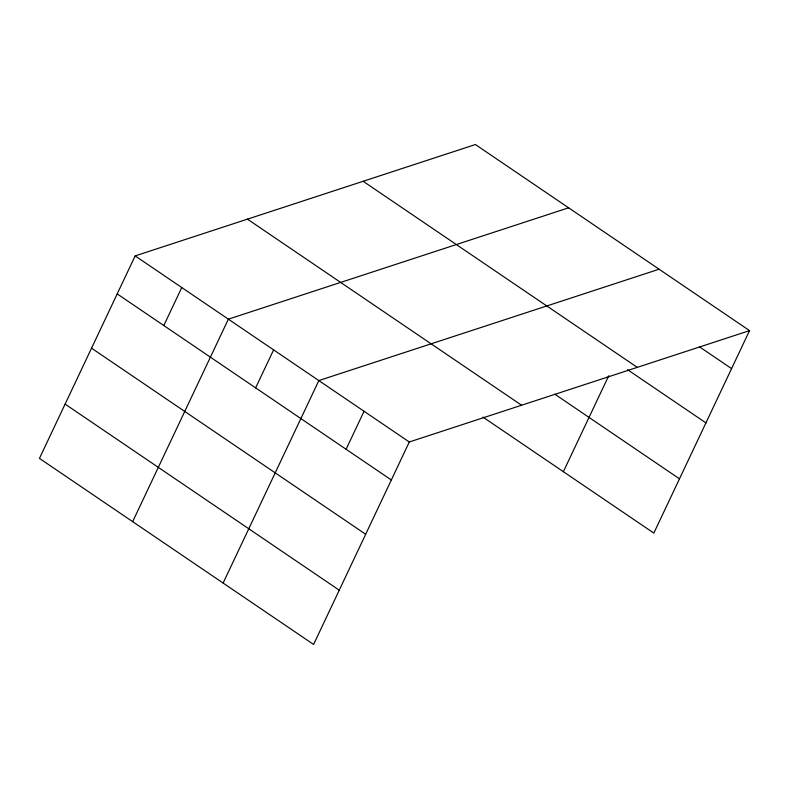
<?xml version="1.0" encoding="UTF-8"?>
<svg xmlns="http://www.w3.org/2000/svg" width="789" height="789" viewBox="0 0 789 789"><rect width="100%" height="100%" fill="white"/><g stroke="black" fill="none" stroke-linecap="round" stroke-linejoin="round"><path stroke-width="1.18" d="M135.166 255.902L39.45 458.379L313.588 644.465L409.294 441.988L749.55 330.621L475.412 144.535L135.166 255.902L409.294 441.988M163.806 325.532L181.766 287.531M132.651 521.647L228.366 319.17L568.622 207.803M255.636 387.872L273.596 349.872M223.119 583.051L318.835 380.574L659.081 269.217M346.105 449.276L364.064 411.276M563.376 471.694L608.733 375.742M749.55 330.621L653.834 533.098L482.957 417.105M699.419 346.785L731.59 368.621M363.137 181.283L637.265 367.368M627.531 369.676L705.928 422.894M554.854 394.214L679.497 478.824M247.45 219.145L521.578 405.23M117.196 293.893L391.334 479.978M91.544 348.176L365.672 534.261M65.112 404.096L339.24 590.182"/></g></svg>
